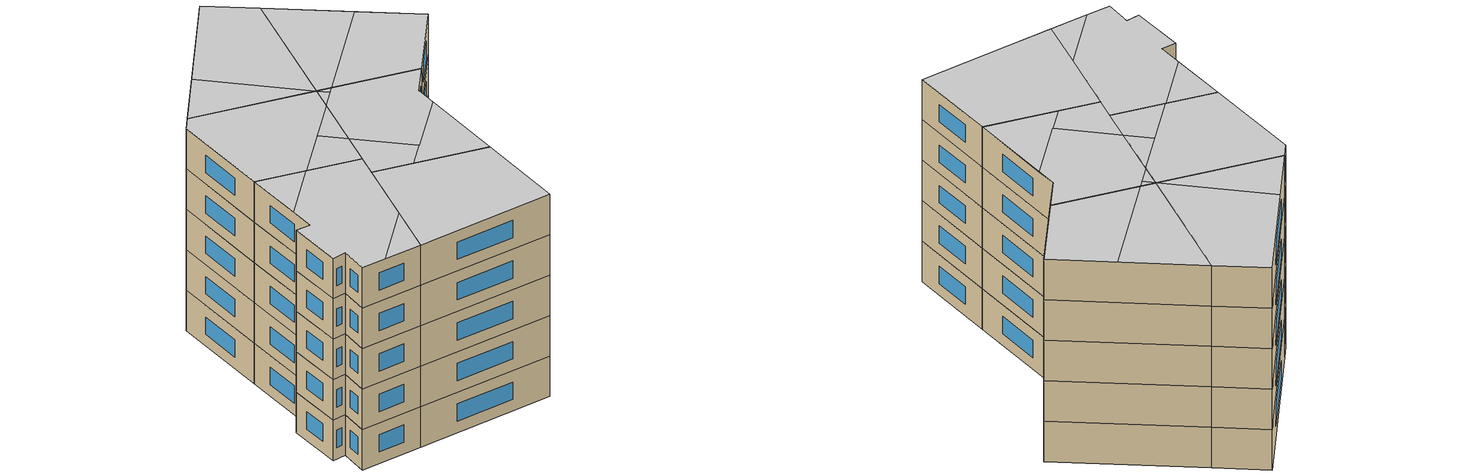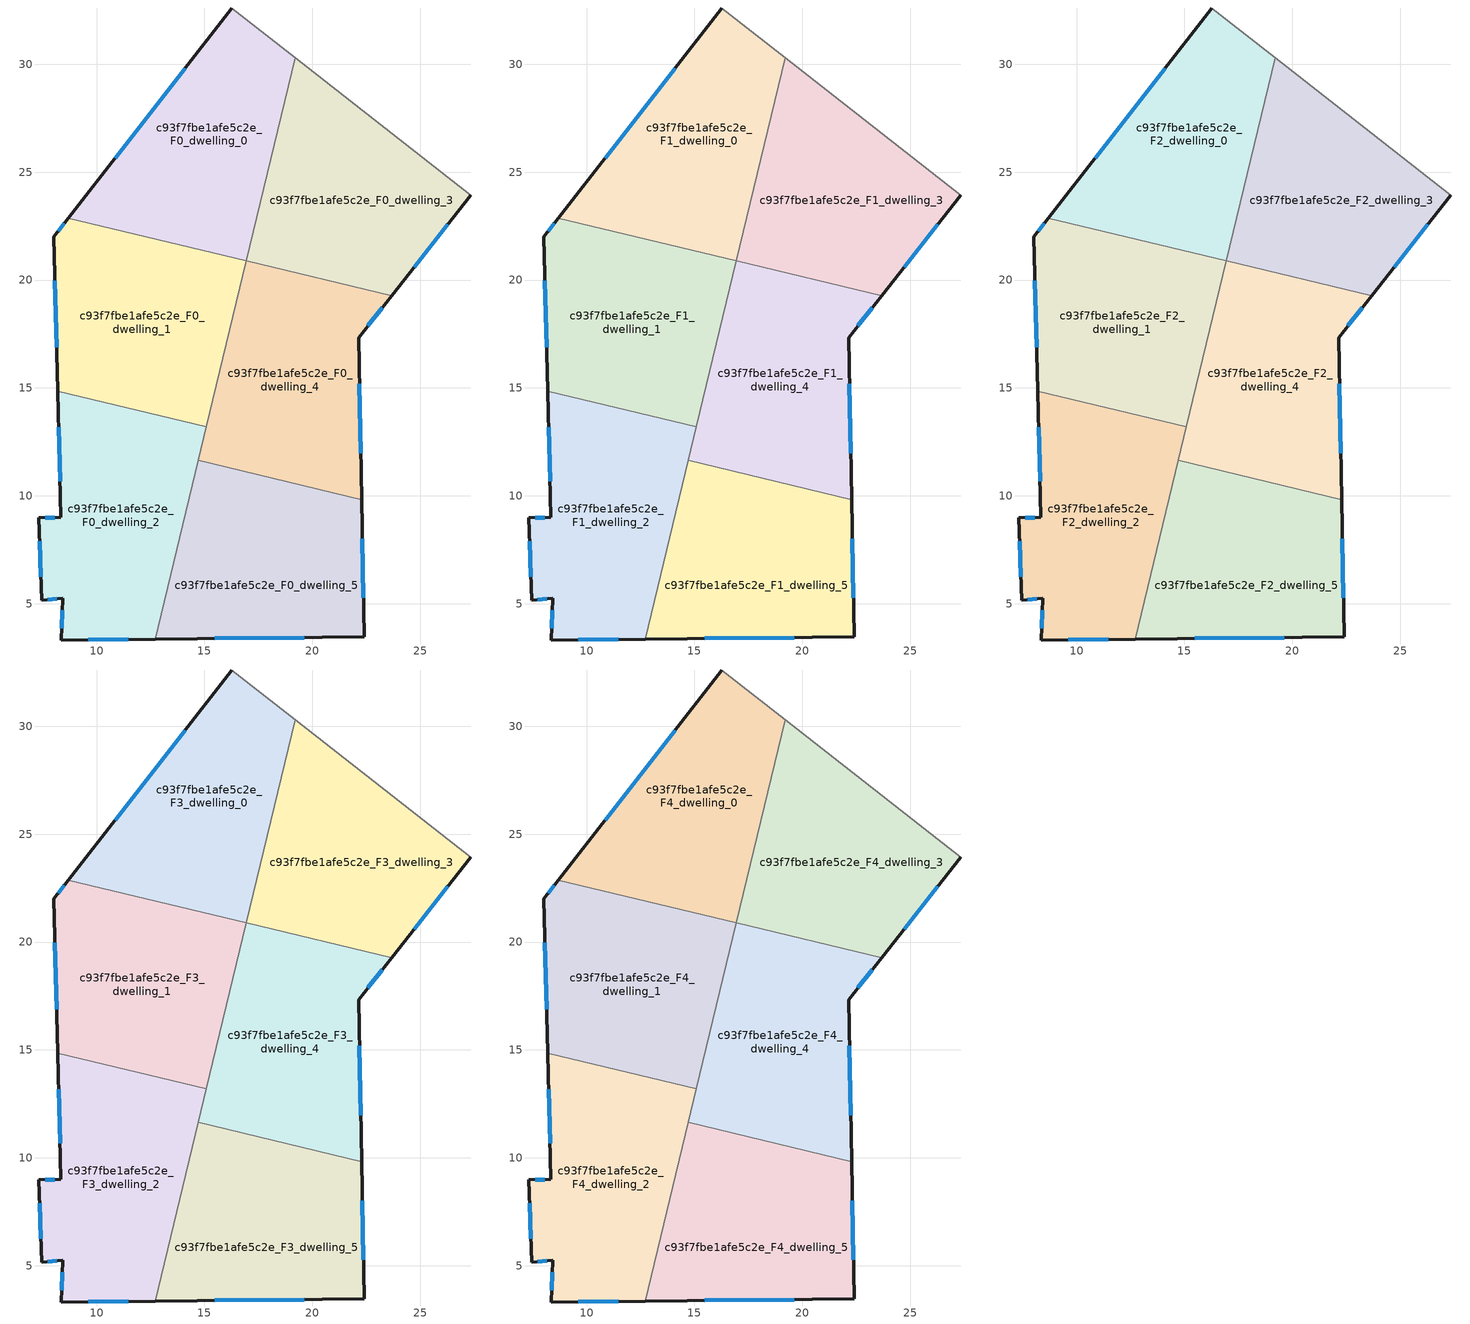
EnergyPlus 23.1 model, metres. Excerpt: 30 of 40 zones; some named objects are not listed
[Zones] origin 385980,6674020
c93f7fbe1afe5c2e_F0_dwelling_0
 floor ground (EU_floor_Construction): 19.2,30.3 16.93,20.89 8.7,22.87 16.26,32.6 z0
 wall outside (EU_wall_Construction): 16.26,32.6 8.7,22.87 z0:3
 wall to c93f7fbe1afe5c2e_F0_dwelling_1 (EU_wall_Construction): 8.7,22.87 16.93,20.89 z0:3
 wall adiabatic (EU_wall_Construction): 19.2,30.3 16.26,32.6 z0:3
 wall to c93f7fbe1afe5c2e_F0_dwelling_3 (EU_wall_Construction): 16.94,20.9 19.2,30.3 z0:3
 window (EU_Window_Construction): 14.1,29.82 10.86,25.65 z0.86:2.14
c93f7fbe1afe5c2e_F0_dwelling_1
 floor ground (EU_floor_Construction): 16.93,20.89 15.08,13.19 8.2,14.85 8.02,22 8.7,22.87 z0
 wall outside (EU_wall_Construction): 8.7,22.87 8.02,22 8.2,14.85 z0:3
 wall to c93f7fbe1afe5c2e_F0_dwelling_2 (EU_wall_Construction): 8.2,14.85 15.08,13.19 z0:3
 wall to c93f7fbe1afe5c2e_F0_dwelling_4 (EU_wall_Construction): 15.08,13.19 16.93,20.89 z0:3
 window (EU_Window_Construction): 8.08,19.96 8.15,16.89 / 8.51,22.62 8.22,22.25 z0.86:2.14
c93f7fbe1afe5c2e_F0_dwelling_2
 floor ground (EU_floor_Construction): 15.08,13.19 12.71,3.37 8.36,3.33 8.42,5.26 7.46,5.17 7.33,9 8.35,9 8.2,14.85 z0
 wall outside (EU_wall_Construction): 8.2,14.85 8.35,9 7.33,9 7.46,5.17 8.42,5.26 8.36,3.33 12.71,3.37 z0:3
 wall to c93f7fbe1afe5c2e_F0_dwelling_5 (EU_wall_Construction): 12.71,3.37 14.71,11.66 z0:3
 wall to c93f7fbe1afe5c2e_F0_dwelling_4 (EU_wall_Construction): 14.71,11.66 15.08,13.19 z0:3
 window (EU_Window_Construction): 9.61,3.34 11.47,3.36 / 8.41,4.71 8.38,3.88 / 7.73,5.2 8.15,5.23 / 7.37,7.9 7.42,6.27 / 8.06,9 7.62,9 / 8.25,13.18 8.31,10.67 z0.86:2.14
c93f7fbe1afe5c2e_F0_dwelling_3
 floor ground (EU_floor_Construction): 27.33,23.92 23.66,19.28 16.94,20.9 19.2,30.3 z0
 wall outside (EU_wall_Construction): 23.66,19.28 27.33,23.92 z0:3
 wall adiabatic (EU_wall_Construction): 27.33,23.92 19.2,30.3 z0:3
 wall to c93f7fbe1afe5c2e_F0_dwelling_4 (EU_wall_Construction): 16.94,20.9 23.66,19.28 z0:3
 window (EU_Window_Construction): 24.71,20.6 26.28,22.59 z0.86:2.14
c93f7fbe1afe5c2e_F0_dwelling_4
 floor ground (EU_floor_Construction): 23.66,19.28 22.14,17.33 22.28,9.83 14.71,11.66 16.94,20.9 z0
 wall outside (EU_wall_Construction): 22.28,9.83 22.14,17.33 23.66,19.28 z0:3
 wall to c93f7fbe1afe5c2e_F0_dwelling_5 (EU_wall_Construction): 14.71,11.66 22.28,9.83 z0:3
 window (EU_Window_Construction): 22.57,17.89 23.23,18.72 / 22.24,11.98 22.18,15.19 z0.86:2.14
c93f7fbe1afe5c2e_F0_dwelling_5
 floor ground (EU_floor_Construction): 22.28,9.83 22.4,3.47 12.71,3.37 14.71,11.66 z0
 wall outside (EU_wall_Construction): 12.71,3.37 22.4,3.47 22.28,9.83 z0:3
 window (EU_Window_Construction): 22.36,5.29 22.31,8.02 / 15.48,3.4 19.63,3.44 z0.86:2.14
c93f7fbe1afe5c2e_F1_dwelling_0
 floor to c93f7fbe1afe5c2e_F0_dwelling_0 (EU_floor_Construction): 19.2,30.3 16.93,20.89 8.7,22.87 16.26,32.6 z3
 wall outside (EU_wall_Construction): 16.26,32.6 8.7,22.87 z3:6
 wall to c93f7fbe1afe5c2e_F1_dwelling_1 (EU_wall_Construction): 8.7,22.87 16.93,20.89 z3:6
 wall adiabatic (EU_wall_Construction): 19.2,30.3 16.26,32.6 z3:6
 wall to c93f7fbe1afe5c2e_F1_dwelling_3 (EU_wall_Construction): 16.94,20.9 19.2,30.3 z3:6
 window (EU_Window_Construction): 14.1,29.82 10.86,25.65 z3.86:5.14
c93f7fbe1afe5c2e_F1_dwelling_1
 floor to c93f7fbe1afe5c2e_F0_dwelling_1 (EU_floor_Construction): 16.93,20.89 15.08,13.19 8.2,14.85 8.02,22 8.7,22.87 z3
 wall outside (EU_wall_Construction): 8.7,22.87 8.02,22 8.2,14.85 z3:6
 wall to c93f7fbe1afe5c2e_F1_dwelling_2 (EU_wall_Construction): 8.2,14.85 15.08,13.19 z3:6
 wall to c93f7fbe1afe5c2e_F1_dwelling_4 (EU_wall_Construction): 15.08,13.19 16.93,20.89 z3:6
 window (EU_Window_Construction): 8.08,19.96 8.15,16.89 / 8.51,22.62 8.22,22.25 z3.86:5.14
c93f7fbe1afe5c2e_F1_dwelling_2
 floor to c93f7fbe1afe5c2e_F0_dwelling_2 (EU_floor_Construction): 15.08,13.19 12.71,3.37 8.36,3.33 8.42,5.26 7.46,5.17 7.33,9 8.35,9 8.2,14.85 z3
 wall outside (EU_wall_Construction): 8.2,14.85 8.35,9 7.33,9 7.46,5.17 8.42,5.26 8.36,3.33 12.71,3.37 z3:6
 wall to c93f7fbe1afe5c2e_F1_dwelling_5 (EU_wall_Construction): 12.71,3.37 14.71,11.66 z3:6
 wall to c93f7fbe1afe5c2e_F1_dwelling_4 (EU_wall_Construction): 14.71,11.66 15.08,13.19 z3:6
 window (EU_Window_Construction): 9.61,3.34 11.47,3.36 / 8.41,4.71 8.38,3.88 / 7.73,5.2 8.15,5.23 / 7.37,7.9 7.42,6.27 / 8.06,9 7.62,9 / 8.25,13.18 8.31,10.67 z3.86:5.14
c93f7fbe1afe5c2e_F1_dwelling_3
 floor to c93f7fbe1afe5c2e_F0_dwelling_3 (EU_floor_Construction): 27.33,23.92 23.66,19.28 16.94,20.9 19.2,30.3 z3
 wall outside (EU_wall_Construction): 23.66,19.28 27.33,23.92 z3:6
 wall adiabatic (EU_wall_Construction): 27.33,23.92 19.2,30.3 z3:6
 wall to c93f7fbe1afe5c2e_F1_dwelling_4 (EU_wall_Construction): 16.94,20.9 23.66,19.28 z3:6
 window (EU_Window_Construction): 24.71,20.6 26.28,22.59 z3.86:5.14
c93f7fbe1afe5c2e_F1_dwelling_4
 floor to c93f7fbe1afe5c2e_F0_dwelling_4 (EU_floor_Construction): 23.66,19.28 22.14,17.33 22.28,9.83 14.71,11.66 16.94,20.9 z3
 wall outside (EU_wall_Construction): 22.28,9.83 22.14,17.33 23.66,19.28 z3:6
 wall to c93f7fbe1afe5c2e_F1_dwelling_5 (EU_wall_Construction): 14.71,11.66 22.28,9.83 z3:6
 window (EU_Window_Construction): 22.57,17.89 23.23,18.72 / 22.24,11.98 22.18,15.19 z3.86:5.14
c93f7fbe1afe5c2e_F1_dwelling_5
 floor to c93f7fbe1afe5c2e_F0_dwelling_5 (EU_floor_Construction): 22.28,9.83 22.4,3.47 12.71,3.37 14.71,11.66 z3
 wall outside (EU_wall_Construction): 12.71,3.37 22.4,3.47 22.28,9.83 z3:6
 window (EU_Window_Construction): 22.36,5.29 22.31,8.02 / 15.48,3.4 19.63,3.44 z3.86:5.14
c93f7fbe1afe5c2e_F2_dwelling_0
 floor to c93f7fbe1afe5c2e_F1_dwelling_0 (EU_floor_Construction): 19.2,30.3 16.93,20.89 8.7,22.87 16.26,32.6 z6
 wall outside (EU_wall_Construction): 16.26,32.6 8.7,22.87 z6:9
 wall to c93f7fbe1afe5c2e_F2_dwelling_1 (EU_wall_Construction): 8.7,22.87 16.93,20.89 z6:9
 wall adiabatic (EU_wall_Construction): 19.2,30.3 16.26,32.6 z6:9
 wall to c93f7fbe1afe5c2e_F2_dwelling_3 (EU_wall_Construction): 16.94,20.9 19.2,30.3 z6:9
 window (EU_Window_Construction): 14.1,29.82 10.86,25.65 z6.86:8.14
c93f7fbe1afe5c2e_F2_dwelling_1
 floor to c93f7fbe1afe5c2e_F1_dwelling_1 (EU_floor_Construction): 16.93,20.89 15.08,13.19 8.2,14.85 8.02,22 8.7,22.87 z6
 wall outside (EU_wall_Construction): 8.7,22.87 8.02,22 8.2,14.85 z6:9
 wall to c93f7fbe1afe5c2e_F2_dwelling_2 (EU_wall_Construction): 8.2,14.85 15.08,13.19 z6:9
 wall to c93f7fbe1afe5c2e_F2_dwelling_4 (EU_wall_Construction): 15.08,13.19 16.93,20.89 z6:9
 window (EU_Window_Construction): 8.08,19.96 8.15,16.89 / 8.51,22.62 8.22,22.25 z6.86:8.14
c93f7fbe1afe5c2e_F2_dwelling_2
 floor to c93f7fbe1afe5c2e_F1_dwelling_2 (EU_floor_Construction): 15.08,13.19 12.71,3.37 8.36,3.33 8.42,5.26 7.46,5.17 7.33,9 8.35,9 8.2,14.85 z6
 wall outside (EU_wall_Construction): 8.2,14.85 8.35,9 7.33,9 7.46,5.17 8.42,5.26 8.36,3.33 12.71,3.37 z6:9
 wall to c93f7fbe1afe5c2e_F2_dwelling_5 (EU_wall_Construction): 12.71,3.37 14.71,11.66 z6:9
 wall to c93f7fbe1afe5c2e_F2_dwelling_4 (EU_wall_Construction): 14.71,11.66 15.08,13.19 z6:9
 window (EU_Window_Construction): 9.61,3.34 11.47,3.36 / 8.41,4.71 8.38,3.88 / 7.73,5.2 8.15,5.23 / 7.37,7.9 7.42,6.27 / 8.06,9 7.62,9 / 8.25,13.18 8.31,10.67 z6.86:8.14
c93f7fbe1afe5c2e_F2_dwelling_3
 floor to c93f7fbe1afe5c2e_F1_dwelling_3 (EU_floor_Construction): 27.33,23.92 23.66,19.28 16.94,20.9 19.2,30.3 z6
 wall outside (EU_wall_Construction): 23.66,19.28 27.33,23.92 z6:9
 wall adiabatic (EU_wall_Construction): 27.33,23.92 19.2,30.3 z6:9
 wall to c93f7fbe1afe5c2e_F2_dwelling_4 (EU_wall_Construction): 16.94,20.9 23.66,19.28 z6:9
 window (EU_Window_Construction): 24.71,20.6 26.28,22.59 z6.86:8.14
c93f7fbe1afe5c2e_F2_dwelling_4
 floor to c93f7fbe1afe5c2e_F1_dwelling_4 (EU_floor_Construction): 23.66,19.28 22.14,17.33 22.28,9.83 14.71,11.66 16.94,20.9 z6
 wall outside (EU_wall_Construction): 22.28,9.83 22.14,17.33 23.66,19.28 z6:9
 wall to c93f7fbe1afe5c2e_F2_dwelling_5 (EU_wall_Construction): 14.71,11.66 22.28,9.83 z6:9
 window (EU_Window_Construction): 22.57,17.89 23.23,18.72 / 22.24,11.98 22.18,15.19 z6.86:8.14
c93f7fbe1afe5c2e_F2_dwelling_5
 floor to c93f7fbe1afe5c2e_F1_dwelling_5 (EU_floor_Construction): 22.28,9.83 22.4,3.47 12.71,3.37 14.71,11.66 z6
 wall outside (EU_wall_Construction): 12.71,3.37 22.4,3.47 22.28,9.83 z6:9
 window (EU_Window_Construction): 22.36,5.29 22.31,8.02 / 15.48,3.4 19.63,3.44 z6.86:8.14
c93f7fbe1afe5c2e_F3_dwelling_0
 floor to c93f7fbe1afe5c2e_F2_dwelling_0 (EU_floor_Construction): 19.2,30.3 16.93,20.89 8.7,22.87 16.26,32.6 z9
 wall outside (EU_wall_Construction): 16.26,32.6 8.7,22.87 z9:12
 wall to c93f7fbe1afe5c2e_F3_dwelling_1 (EU_wall_Construction): 8.7,22.87 16.93,20.89 z9:12
 wall adiabatic (EU_wall_Construction): 19.2,30.3 16.26,32.6 z9:12
 wall to c93f7fbe1afe5c2e_F3_dwelling_3 (EU_wall_Construction): 16.94,20.9 19.2,30.3 z9:12
 window (EU_Window_Construction): 14.1,29.82 10.86,25.65 z9.86:11.14
c93f7fbe1afe5c2e_F3_dwelling_1
 floor to c93f7fbe1afe5c2e_F2_dwelling_1 (EU_floor_Construction): 16.93,20.89 15.08,13.19 8.2,14.85 8.02,22 8.7,22.87 z9
 wall outside (EU_wall_Construction): 8.7,22.87 8.02,22 8.2,14.85 z9:12
 wall to c93f7fbe1afe5c2e_F3_dwelling_2 (EU_wall_Construction): 8.2,14.85 15.08,13.19 z9:12
 wall to c93f7fbe1afe5c2e_F3_dwelling_4 (EU_wall_Construction): 15.08,13.19 16.93,20.89 z9:12
 window (EU_Window_Construction): 8.08,19.96 8.15,16.89 / 8.51,22.62 8.22,22.25 z9.86:11.14
c93f7fbe1afe5c2e_F3_dwelling_2
 floor to c93f7fbe1afe5c2e_F2_dwelling_2 (EU_floor_Construction): 15.08,13.19 12.71,3.37 8.36,3.33 8.42,5.26 7.46,5.17 7.33,9 8.35,9 8.2,14.85 z9
 wall outside (EU_wall_Construction): 8.2,14.85 8.35,9 7.33,9 7.46,5.17 8.42,5.26 8.36,3.33 12.71,3.37 z9:12
 wall to c93f7fbe1afe5c2e_F3_dwelling_5 (EU_wall_Construction): 12.71,3.37 14.71,11.66 z9:12
 wall to c93f7fbe1afe5c2e_F3_dwelling_4 (EU_wall_Construction): 14.71,11.66 15.08,13.19 z9:12
 window (EU_Window_Construction): 9.61,3.34 11.47,3.36 / 8.41,4.71 8.38,3.88 / 7.73,5.2 8.15,5.23 / 7.37,7.9 7.42,6.27 / 8.06,9 7.62,9 / 8.25,13.18 8.31,10.67 z9.86:11.14
c93f7fbe1afe5c2e_F3_dwelling_3
 floor to c93f7fbe1afe5c2e_F2_dwelling_3 (EU_floor_Construction): 27.33,23.92 23.66,19.28 16.94,20.9 19.2,30.3 z9
 wall outside (EU_wall_Construction): 23.66,19.28 27.33,23.92 z9:12
 wall adiabatic (EU_wall_Construction): 27.33,23.92 19.2,30.3 z9:12
 wall to c93f7fbe1afe5c2e_F3_dwelling_4 (EU_wall_Construction): 16.94,20.9 23.66,19.28 z9:12
 window (EU_Window_Construction): 24.71,20.6 26.28,22.59 z9.86:11.14
c93f7fbe1afe5c2e_F3_dwelling_4
 floor to c93f7fbe1afe5c2e_F2_dwelling_4 (EU_floor_Construction): 23.66,19.28 22.14,17.33 22.28,9.83 14.71,11.66 16.94,20.9 z9
 wall outside (EU_wall_Construction): 22.28,9.83 22.14,17.33 23.66,19.28 z9:12
 wall to c93f7fbe1afe5c2e_F3_dwelling_5 (EU_wall_Construction): 14.71,11.66 22.28,9.83 z9:12
 window (EU_Window_Construction): 22.57,17.89 23.23,18.72 / 22.24,11.98 22.18,15.19 z9.86:11.14
c93f7fbe1afe5c2e_F3_dwelling_5
 floor to c93f7fbe1afe5c2e_F2_dwelling_5 (EU_floor_Construction): 22.28,9.83 22.4,3.47 12.71,3.37 14.71,11.66 z9
 wall outside (EU_wall_Construction): 12.71,3.37 22.4,3.47 22.28,9.83 z9:12
 window (EU_Window_Construction): 22.36,5.29 22.31,8.02 / 15.48,3.4 19.63,3.44 z9.86:11.14
c93f7fbe1afe5c2e_F4_dwelling_0
 floor to c93f7fbe1afe5c2e_F3_dwelling_0 (EU_floor_Construction): 19.2,30.3 16.93,20.89 8.7,22.87 16.26,32.6 z12
 wall outside (EU_wall_Construction): 16.26,32.6 8.7,22.87 z12:15
 wall to c93f7fbe1afe5c2e_F4_dwelling_1 (EU_wall_Construction): 8.7,22.87 16.93,20.89 z12:15
 wall adiabatic (EU_wall_Construction): 19.2,30.3 16.26,32.6 z12:15
 wall to c93f7fbe1afe5c2e_F4_dwelling_3 (EU_wall_Construction): 16.94,20.9 19.2,30.3 z12:15
 window (EU_Window_Construction): 14.1,29.82 10.86,25.65 z12.86:14.14
 ceiling to c93f7fbe1afe5c2e_F5_dwelling_0 (EU_floor_Construction): 16.93,20.89 19.2,30.3 16.26,32.6 11.35,26.28 z15
 ceiling to c93f7fbe1afe5c2e_F5_dwelling_1 (EU_floor_Construction): 16.93,20.89 11.35,26.28 8.7,22.87 z15
c93f7fbe1afe5c2e_F4_dwelling_1
 floor to c93f7fbe1afe5c2e_F3_dwelling_1 (EU_floor_Construction): 16.93,20.89 15.08,13.19 8.2,14.85 8.02,22 8.7,22.87 z12
 wall outside (EU_wall_Construction): 8.7,22.87 8.02,22 8.2,14.85 z12:15
 wall to c93f7fbe1afe5c2e_F4_dwelling_2 (EU_wall_Construction): 8.2,14.85 15.08,13.19 z12:15
 wall to c93f7fbe1afe5c2e_F4_dwelling_4 (EU_wall_Construction): 15.08,13.19 16.93,20.89 z12:15
 window (EU_Window_Construction): 8.08,19.96 8.15,16.89 / 8.51,22.62 8.22,22.25 z12.86:14.14
 ceiling to c93f7fbe1afe5c2e_F5_dwelling_1 (EU_floor_Construction): 16.53,19.22 16.93,20.89 8.7,22.87 8.02,22 8.2,14.85 11.53,14.05 z15
 ceiling to c93f7fbe1afe5c2e_F5_dwelling_3 (EU_floor_Construction): 15.08,13.19 15.63,15.46 14.22,16.83 11.53,14.05 z15
 ceiling to c93f7fbe1afe5c2e_F5_dwelling_2 (EU_floor_Construction): 15.63,15.46 16.53,19.22 14.22,16.83 z15
c93f7fbe1afe5c2e_F4_dwelling_2
 floor to c93f7fbe1afe5c2e_F3_dwelling_2 (EU_floor_Construction): 15.08,13.19 12.71,3.37 8.36,3.33 8.42,5.26 7.46,5.17 7.33,9 8.35,9 8.2,14.85 z12
 wall outside (EU_wall_Construction): 8.2,14.85 8.35,9 7.33,9 7.46,5.17 8.42,5.26 8.36,3.33 12.71,3.37 z12:15
 wall to c93f7fbe1afe5c2e_F4_dwelling_5 (EU_wall_Construction): 12.71,3.37 14.71,11.66 z12:15
 wall to c93f7fbe1afe5c2e_F4_dwelling_4 (EU_wall_Construction): 14.71,11.66 15.08,13.19 z12:15
 window (EU_Window_Construction): 9.61,3.34 11.47,3.36 / 8.41,4.71 8.38,3.88 / 7.73,5.2 8.15,5.23 / 7.37,7.9 7.42,6.27 / 8.06,9 7.62,9 / 8.25,13.18 8.31,10.67 z12.86:14.14
 ceiling to c93f7fbe1afe5c2e_F5_dwelling_3 (EU_floor_Construction): 13.6,7.03 15.08,13.19 11.53,14.05 8.31,10.72 8.35,9 7.33,9 7.46,5.17 8.42,5.26 8.36,3.33 10.03,3.34 z15
 ceiling to c93f7fbe1afe5c2e_F5_dwelling_1 (EU_floor_Construction): 8.31,10.72 11.53,14.05 8.2,14.85 z15
 ceiling to c93f7fbe1afe5c2e_F5_dwelling_4 (EU_floor_Construction): 12.71,3.37 13.6,7.03 10.03,3.34 z15
c93f7fbe1afe5c2e_F4_dwelling_3
 floor to c93f7fbe1afe5c2e_F3_dwelling_3 (EU_floor_Construction): 27.33,23.92 23.66,19.28 16.94,20.9 19.2,30.3 z12
 wall outside (EU_wall_Construction): 23.66,19.28 27.33,23.92 z12:15
 wall adiabatic (EU_wall_Construction): 27.33,23.92 19.2,30.3 z12:15
 wall to c93f7fbe1afe5c2e_F4_dwelling_4 (EU_wall_Construction): 16.94,20.9 23.66,19.28 z12:15
 window (EU_Window_Construction): 24.71,20.6 26.28,22.59 z12.86:14.14
 ceiling to c93f7fbe1afe5c2e_F5_dwelling_2 (EU_floor_Construction): 23.66,19.28 27.33,23.92 23.77,26.71 17.92,20.66 z15
 ceiling to c93f7fbe1afe5c2e_F5_dwelling_0 (EU_floor_Construction): 17.92,20.66 23.77,26.71 19.2,30.3 16.94,20.9 z15
c93f7fbe1afe5c2e_F4_dwelling_4
 floor to c93f7fbe1afe5c2e_F3_dwelling_4 (EU_floor_Construction): 23.66,19.28 22.14,17.33 22.28,9.83 14.71,11.66 16.94,20.9 z12
 wall outside (EU_wall_Construction): 22.28,9.83 22.14,17.33 23.66,19.28 z12:15
 wall to c93f7fbe1afe5c2e_F4_dwelling_5 (EU_wall_Construction): 14.71,11.66 22.28,9.83 z12:15
 window (EU_Window_Construction): 22.57,17.89 23.23,18.72 / 22.24,11.98 22.18,15.19 z12.86:14.14
 ceiling to c93f7fbe1afe5c2e_F5_dwelling_2 (EU_floor_Construction): 22.16,15.89 22.14,17.33 23.66,19.28 17.92,20.66 16.53,19.22 15.63,15.46 18.79,12.4 z15
 ceiling to c93f7fbe1afe5c2e_F5_dwelling_0 (EU_floor_Construction): 17.56,20.28 17.92,20.66 16.94,20.9 16.93,20.88 z15
 ceiling to c93f7fbe1afe5c2e_F5_dwelling_1 (EU_floor_Construction): 16.53,19.22 17.56,20.28 16.93,20.88 z15
 ceiling to c93f7fbe1afe5c2e_F5_dwelling_4 (EU_floor_Construction): 22.28,9.83 22.16,15.89 17.44,11 z15
 ceiling to c93f7fbe1afe5c2e_F5_dwelling_3 (EU_floor_Construction): 17.44,11 18.79,12.4 15.63,15.46 14.71,11.66 z15
c93f7fbe1afe5c2e_F4_dwelling_5
 floor to c93f7fbe1afe5c2e_F3_dwelling_5 (EU_floor_Construction): 22.28,9.83 22.4,3.47 12.71,3.37 14.71,11.66 z12
 wall outside (EU_wall_Construction): 12.71,3.37 22.4,3.47 22.28,9.83 z12:15
 window (EU_Window_Construction): 22.36,5.29 22.31,8.02 / 15.48,3.4 19.63,3.44 z12.86:14.14
 ceiling adiabatic (EU_roof_Construction): 22.4,3.47 22.28,9.83 14.71,11.66 12.71,3.37 z15
[Building]
EU S2 Campaign: North Axis=0; Terrain=City; Solar Distribution=FullExterior
[Site:Location]
Helsinki-Vantaa.AP: Latitude=60.317; Longitude=24.963; Time Zone=2; Elevation=54.6
[SizingPeriod:WeatherFileDays]
AnnualSizingPeriod: Begin Month=1; Begin Day of Month=1; End Month=12; End Day of Month=31; Day of Week for Start Day=Monday; Use Weather File Daylight Saving Period=No; Use Weather File Rain and Snow Indicators=No
[MATERIAL]
EU_InternalMass_Material: Roughness=MediumRough; Thickness=0.1; Conductivity=1; Density=1800; Specific Heat=900; Thermal Absorptance=0.9; Solar Absorptance=0.7; Visible Absorptance=0.7
[MATERIAL:NOMASS] Roughness=MediumRough; Thermal Absorptance=0.9; Solar Absorptance=0.7; Visible Absorptance=0.7
Name | Thermal Resistance
EU_wall_NoMass | 1.10183
EU_roof_NoMass; EU_floor_NoMass | 1.70606
[WINDOWMATERIAL:SIMPLEGLAZINGSYSTEM]
EU_Window_SimpleGlazing: UFactor=3.11035; Solar Heat Gain Coefficient=0.8; Visible Transmittance=0.8
[CONSTRUCTION]
EU_wall_Construction: EU_wall_NoMass
EU_roof_Construction: EU_roof_NoMass
EU_floor_Construction: EU_floor_NoMass
EU_Window_Construction: EU_Window_SimpleGlazing
EU_InternalMass_Construction: EU_InternalMass_Material
[ZONE] Type=1; Multiplier=1; Ceiling Height=autocalculate; Floor Area=autocalculate; Part of Total Floor Area=Yes
Name | Volume
c93f7fbe1afe5c2e_F0_dwelling_0; c93f7fbe1afe5c2e_F1_dwelling_0; c93f7fbe1afe5c2e_F2_dwelling_0; c93f7fbe1afe5c2e_F3_dwelling_0; c93f7fbe1afe5c2e_F4_dwelling_0 | 191.993
c93f7fbe1afe5c2e_F0_dwelling_1; c93f7fbe1afe5c2e_F1_dwelling_1; c93f7fbe1afe5c2e_F2_dwelling_1; c93f7fbe1afe5c2e_F3_dwelling_1; c93f7fbe1afe5c2e_F4_dwelling_1 | 192.016
c93f7fbe1afe5c2e_F0_dwelling_2; c93f7fbe1afe5c2e_F1_dwelling_2; c93f7fbe1afe5c2e_F2_dwelling_2; c93f7fbe1afe5c2e_F3_dwelling_2; c93f7fbe1afe5c2e_F4_dwelling_2 | 191.994
c93f7fbe1afe5c2e_F0_dwelling_3; c93f7fbe1afe5c2e_F1_dwelling_3; c93f7fbe1afe5c2e_F2_dwelling_3; c93f7fbe1afe5c2e_F3_dwelling_3; c93f7fbe1afe5c2e_F4_dwelling_3 | 192.011
c93f7fbe1afe5c2e_F0_dwelling_4; c93f7fbe1afe5c2e_F1_dwelling_4; c93f7fbe1afe5c2e_F2_dwelling_4; c93f7fbe1afe5c2e_F3_dwelling_4; c93f7fbe1afe5c2e_F4_dwelling_4 | 192.02
c93f7fbe1afe5c2e_F0_dwelling_5; c93f7fbe1afe5c2e_F1_dwelling_5; c93f7fbe1afe5c2e_F2_dwelling_5; c93f7fbe1afe5c2e_F3_dwelling_5; c93f7fbe1afe5c2e_F4_dwelling_5 | 192.008
[INTERNALMASS] Construction=EU_InternalMass_Construction
Name | Zone or ZoneList | Surface Area
c93f7fbe1afe5c2e_F0_dwelling_0_EU_InternalMass | c93f7fbe1afe5c2e_F0_dwelling_0 | 63.9976
c93f7fbe1afe5c2e_F0_dwelling_1_EU_InternalMass | c93f7fbe1afe5c2e_F0_dwelling_1 | 64.0054
c93f7fbe1afe5c2e_F0_dwelling_2_EU_InternalMass | c93f7fbe1afe5c2e_F0_dwelling_2 | 63.9974
c93f7fbe1afe5c2e_F0_dwelling_3_EU_InternalMass | c93f7fbe1afe5c2e_F0_dwelling_3 | 64.0033
c93f7fbe1afe5c2e_F0_dwelling_4_EU_InternalMass | c93f7fbe1afe5c2e_F0_dwelling_4 | 64.0062
c93f7fbe1afe5c2e_F0_dwelling_5_EU_InternalMass | c93f7fbe1afe5c2e_F0_dwelling_5 | 64.0026
c93f7fbe1afe5c2e_F1_dwelling_0_EU_InternalMass | c93f7fbe1afe5c2e_F1_dwelling_0 | 63.9976
c93f7fbe1afe5c2e_F1_dwelling_1_EU_InternalMass | c93f7fbe1afe5c2e_F1_dwelling_1 | 64.0054
c93f7fbe1afe5c2e_F1_dwelling_2_EU_InternalMass | c93f7fbe1afe5c2e_F1_dwelling_2 | 63.9974
c93f7fbe1afe5c2e_F1_dwelling_3_EU_InternalMass | c93f7fbe1afe5c2e_F1_dwelling_3 | 64.0033
c93f7fbe1afe5c2e_F1_dwelling_4_EU_InternalMass | c93f7fbe1afe5c2e_F1_dwelling_4 | 64.0062
c93f7fbe1afe5c2e_F1_dwelling_5_EU_InternalMass | c93f7fbe1afe5c2e_F1_dwelling_5 | 64.0026
c93f7fbe1afe5c2e_F2_dwelling_0_EU_InternalMass | c93f7fbe1afe5c2e_F2_dwelling_0 | 63.9976
c93f7fbe1afe5c2e_F2_dwelling_1_EU_InternalMass | c93f7fbe1afe5c2e_F2_dwelling_1 | 64.0054
c93f7fbe1afe5c2e_F2_dwelling_2_EU_InternalMass | c93f7fbe1afe5c2e_F2_dwelling_2 | 63.9974
c93f7fbe1afe5c2e_F2_dwelling_3_EU_InternalMass | c93f7fbe1afe5c2e_F2_dwelling_3 | 64.0033
c93f7fbe1afe5c2e_F2_dwelling_4_EU_InternalMass | c93f7fbe1afe5c2e_F2_dwelling_4 | 64.0062
c93f7fbe1afe5c2e_F2_dwelling_5_EU_InternalMass | c93f7fbe1afe5c2e_F2_dwelling_5 | 64.0026
c93f7fbe1afe5c2e_F3_dwelling_0_EU_InternalMass | c93f7fbe1afe5c2e_F3_dwelling_0 | 63.9976
c93f7fbe1afe5c2e_F3_dwelling_1_EU_InternalMass | c93f7fbe1afe5c2e_F3_dwelling_1 | 64.0054
c93f7fbe1afe5c2e_F3_dwelling_2_EU_InternalMass | c93f7fbe1afe5c2e_F3_dwelling_2 | 63.9974
c93f7fbe1afe5c2e_F3_dwelling_3_EU_InternalMass | c93f7fbe1afe5c2e_F3_dwelling_3 | 64.0033
c93f7fbe1afe5c2e_F3_dwelling_4_EU_InternalMass | c93f7fbe1afe5c2e_F3_dwelling_4 | 64.0062
c93f7fbe1afe5c2e_F3_dwelling_5_EU_InternalMass | c93f7fbe1afe5c2e_F3_dwelling_5 | 64.0026
c93f7fbe1afe5c2e_F4_dwelling_0_EU_InternalMass | c93f7fbe1afe5c2e_F4_dwelling_0 | 63.9976
c93f7fbe1afe5c2e_F4_dwelling_1_EU_InternalMass | c93f7fbe1afe5c2e_F4_dwelling_1 | 64.0054
c93f7fbe1afe5c2e_F4_dwelling_2_EU_InternalMass | c93f7fbe1afe5c2e_F4_dwelling_2 | 63.9974
c93f7fbe1afe5c2e_F4_dwelling_3_EU_InternalMass | c93f7fbe1afe5c2e_F4_dwelling_3 | 64.0033
c93f7fbe1afe5c2e_F4_dwelling_4_EU_InternalMass | c93f7fbe1afe5c2e_F4_dwelling_4 | 64.0062
c93f7fbe1afe5c2e_F4_dwelling_5_EU_InternalMass | c93f7fbe1afe5c2e_F4_dwelling_5 | 64.0026
[OTHEREQUIPMENT] Fuel Type=Electricity; Design Level Calculation Method=Watts/Area; Power per Zone Floor Area=1; Fraction Latent=0; Fraction Radiant=0; Fraction Lost=0; Carbon Dioxide Generation Rate=0; EndUse Subcategory=EU_Step8_InternalGains
Name | Zone or ZoneList or Space or SpaceList | Schedule
EU_Step8_InternalGain_c93f7fbe1afe5c2e_F0_dwelling_0_f000 | c93f7fbe1afe5c2e_F0_dwelling_0 | EU_Step8_GainSchedule_c93f7fbe1afe5c2e_F0_dwelling_0_f000
EU_Step8_InternalGain_c93f7fbe1afe5c2e_F0_dwelling_1_f000 | c93f7fbe1afe5c2e_F0_dwelling_1 | EU_Step8_GainSchedule_c93f7fbe1afe5c2e_F0_dwelling_1_f000
EU_Step8_InternalGain_c93f7fbe1afe5c2e_F0_dwelling_2_f000 | c93f7fbe1afe5c2e_F0_dwelling_2 | EU_Step8_GainSchedule_c93f7fbe1afe5c2e_F0_dwelling_2_f000
EU_Step8_InternalGain_c93f7fbe1afe5c2e_F0_dwelling_3_f000 | c93f7fbe1afe5c2e_F0_dwelling_3 | EU_Step8_GainSchedule_c93f7fbe1afe5c2e_F0_dwelling_3_f000
EU_Step8_InternalGain_c93f7fbe1afe5c2e_F0_dwelling_4_f000 | c93f7fbe1afe5c2e_F0_dwelling_4 | EU_Step8_GainSchedule_c93f7fbe1afe5c2e_F0_dwelling_4_f000
EU_Step8_InternalGain_c93f7fbe1afe5c2e_F0_dwelling_5_f000 | c93f7fbe1afe5c2e_F0_dwelling_5 | EU_Step8_GainSchedule_c93f7fbe1afe5c2e_F0_dwelling_5_f000
EU_Step8_InternalGain_c93f7fbe1afe5c2e_F1_dwelling_0_f000 | c93f7fbe1afe5c2e_F1_dwelling_0 | EU_Step8_GainSchedule_c93f7fbe1afe5c2e_F1_dwelling_0_f000
EU_Step8_InternalGain_c93f7fbe1afe5c2e_F1_dwelling_1_f000 | c93f7fbe1afe5c2e_F1_dwelling_1 | EU_Step8_GainSchedule_c93f7fbe1afe5c2e_F1_dwelling_1_f000
EU_Step8_InternalGain_c93f7fbe1afe5c2e_F1_dwelling_2_f000 | c93f7fbe1afe5c2e_F1_dwelling_2 | EU_Step8_GainSchedule_c93f7fbe1afe5c2e_F1_dwelling_2_f000
EU_Step8_InternalGain_c93f7fbe1afe5c2e_F1_dwelling_3_f000 | c93f7fbe1afe5c2e_F1_dwelling_3 | EU_Step8_GainSchedule_c93f7fbe1afe5c2e_F1_dwelling_3_f000
EU_Step8_InternalGain_c93f7fbe1afe5c2e_F1_dwelling_4_f000 | c93f7fbe1afe5c2e_F1_dwelling_4 | EU_Step8_GainSchedule_c93f7fbe1afe5c2e_F1_dwelling_4_f000
EU_Step8_InternalGain_c93f7fbe1afe5c2e_F1_dwelling_5_f000 | c93f7fbe1afe5c2e_F1_dwelling_5 | EU_Step8_GainSchedule_c93f7fbe1afe5c2e_F1_dwelling_5_f000
EU_Step8_InternalGain_c93f7fbe1afe5c2e_F2_dwelling_0_f000 | c93f7fbe1afe5c2e_F2_dwelling_0 | EU_Step8_GainSchedule_c93f7fbe1afe5c2e_F2_dwelling_0_f000
EU_Step8_InternalGain_c93f7fbe1afe5c2e_F2_dwelling_1_f000 | c93f7fbe1afe5c2e_F2_dwelling_1 | EU_Step8_GainSchedule_c93f7fbe1afe5c2e_F2_dwelling_1_f000
EU_Step8_InternalGain_c93f7fbe1afe5c2e_F2_dwelling_2_f000 | c93f7fbe1afe5c2e_F2_dwelling_2 | EU_Step8_GainSchedule_c93f7fbe1afe5c2e_F2_dwelling_2_f000
EU_Step8_InternalGain_c93f7fbe1afe5c2e_F2_dwelling_3_f000 | c93f7fbe1afe5c2e_F2_dwelling_3 | EU_Step8_GainSchedule_c93f7fbe1afe5c2e_F2_dwelling_3_f000
EU_Step8_InternalGain_c93f7fbe1afe5c2e_F2_dwelling_4_f000 | c93f7fbe1afe5c2e_F2_dwelling_4 | EU_Step8_GainSchedule_c93f7fbe1afe5c2e_F2_dwelling_4_f000
EU_Step8_InternalGain_c93f7fbe1afe5c2e_F2_dwelling_5_f000 | c93f7fbe1afe5c2e_F2_dwelling_5 | EU_Step8_GainSchedule_c93f7fbe1afe5c2e_F2_dwelling_5_f000
EU_Step8_InternalGain_c93f7fbe1afe5c2e_F3_dwelling_0_f000 | c93f7fbe1afe5c2e_F3_dwelling_0 | EU_Step8_GainSchedule_c93f7fbe1afe5c2e_F3_dwelling_0_f000
EU_Step8_InternalGain_c93f7fbe1afe5c2e_F3_dwelling_1_f000 | c93f7fbe1afe5c2e_F3_dwelling_1 | EU_Step8_GainSchedule_c93f7fbe1afe5c2e_F3_dwelling_1_f000
EU_Step8_InternalGain_c93f7fbe1afe5c2e_F3_dwelling_2_f000 | c93f7fbe1afe5c2e_F3_dwelling_2 | EU_Step8_GainSchedule_c93f7fbe1afe5c2e_F3_dwelling_2_f000
EU_Step8_InternalGain_c93f7fbe1afe5c2e_F3_dwelling_3_f000 | c93f7fbe1afe5c2e_F3_dwelling_3 | EU_Step8_GainSchedule_c93f7fbe1afe5c2e_F3_dwelling_3_f000
EU_Step8_InternalGain_c93f7fbe1afe5c2e_F3_dwelling_4_f000 | c93f7fbe1afe5c2e_F3_dwelling_4 | EU_Step8_GainSchedule_c93f7fbe1afe5c2e_F3_dwelling_4_f000
EU_Step8_InternalGain_c93f7fbe1afe5c2e_F3_dwelling_5_f000 | c93f7fbe1afe5c2e_F3_dwelling_5 | EU_Step8_GainSchedule_c93f7fbe1afe5c2e_F3_dwelling_5_f000
EU_Step8_InternalGain_c93f7fbe1afe5c2e_F4_dwelling_0_f000 | c93f7fbe1afe5c2e_F4_dwelling_0 | EU_Step8_GainSchedule_c93f7fbe1afe5c2e_F4_dwelling_0_f000
EU_Step8_InternalGain_c93f7fbe1afe5c2e_F4_dwelling_1_f000 | c93f7fbe1afe5c2e_F4_dwelling_1 | EU_Step8_GainSchedule_c93f7fbe1afe5c2e_F4_dwelling_1_f000
EU_Step8_InternalGain_c93f7fbe1afe5c2e_F4_dwelling_2_f000 | c93f7fbe1afe5c2e_F4_dwelling_2 | EU_Step8_GainSchedule_c93f7fbe1afe5c2e_F4_dwelling_2_f000
EU_Step8_InternalGain_c93f7fbe1afe5c2e_F4_dwelling_3_f000 | c93f7fbe1afe5c2e_F4_dwelling_3 | EU_Step8_GainSchedule_c93f7fbe1afe5c2e_F4_dwelling_3_f000
EU_Step8_InternalGain_c93f7fbe1afe5c2e_F4_dwelling_4_f000 | c93f7fbe1afe5c2e_F4_dwelling_4 | EU_Step8_GainSchedule_c93f7fbe1afe5c2e_F4_dwelling_4_f000
EU_Step8_InternalGain_c93f7fbe1afe5c2e_F4_dwelling_5_f000 | c93f7fbe1afe5c2e_F4_dwelling_5 | EU_Step8_GainSchedule_c93f7fbe1afe5c2e_F4_dwelling_5_f000
[ZONEVENTILATION:DESIGNFLOWRATE] Schedule=EU_AlwaysOn; Design Flow Rate Calculation Method=AirChanges/Hour; Air Changes per Hour=0.756316; Ventilation Type=Natural; Fan Pressure Rise=0; Fan Total Efficiency=1; Constant Term Coefficient=1; Temperature Term Coefficient=0; Velocity Term Coefficient=0; Velocity Squared Term Coefficient=0; Minimum Indoor Temperature=-100; Maximum Indoor Temperature=100; Delta Temperature=-100; Minimum Outdoor Temperature=-100; Maximum Outdoor Temperature=100; Maximum Wind Speed=40
Name | Zone or ZoneList or Space or SpaceList
EU_ConstantAir_c93f7fbe1afe5c2e_F0_dwelling_0 | c93f7fbe1afe5c2e_F0_dwelling_0
EU_ConstantAir_c93f7fbe1afe5c2e_F0_dwelling_1 | c93f7fbe1afe5c2e_F0_dwelling_1
EU_ConstantAir_c93f7fbe1afe5c2e_F0_dwelling_2 | c93f7fbe1afe5c2e_F0_dwelling_2
EU_ConstantAir_c93f7fbe1afe5c2e_F0_dwelling_3 | c93f7fbe1afe5c2e_F0_dwelling_3
EU_ConstantAir_c93f7fbe1afe5c2e_F0_dwelling_4 | c93f7fbe1afe5c2e_F0_dwelling_4
EU_ConstantAir_c93f7fbe1afe5c2e_F0_dwelling_5 | c93f7fbe1afe5c2e_F0_dwelling_5
EU_ConstantAir_c93f7fbe1afe5c2e_F1_dwelling_0 | c93f7fbe1afe5c2e_F1_dwelling_0
EU_ConstantAir_c93f7fbe1afe5c2e_F1_dwelling_1 | c93f7fbe1afe5c2e_F1_dwelling_1
EU_ConstantAir_c93f7fbe1afe5c2e_F1_dwelling_2 | c93f7fbe1afe5c2e_F1_dwelling_2
EU_ConstantAir_c93f7fbe1afe5c2e_F1_dwelling_3 | c93f7fbe1afe5c2e_F1_dwelling_3
EU_ConstantAir_c93f7fbe1afe5c2e_F1_dwelling_4 | c93f7fbe1afe5c2e_F1_dwelling_4
EU_ConstantAir_c93f7fbe1afe5c2e_F1_dwelling_5 | c93f7fbe1afe5c2e_F1_dwelling_5
EU_ConstantAir_c93f7fbe1afe5c2e_F2_dwelling_0 | c93f7fbe1afe5c2e_F2_dwelling_0
EU_ConstantAir_c93f7fbe1afe5c2e_F2_dwelling_1 | c93f7fbe1afe5c2e_F2_dwelling_1
EU_ConstantAir_c93f7fbe1afe5c2e_F2_dwelling_2 | c93f7fbe1afe5c2e_F2_dwelling_2
EU_ConstantAir_c93f7fbe1afe5c2e_F2_dwelling_3 | c93f7fbe1afe5c2e_F2_dwelling_3
EU_ConstantAir_c93f7fbe1afe5c2e_F2_dwelling_4 | c93f7fbe1afe5c2e_F2_dwelling_4
EU_ConstantAir_c93f7fbe1afe5c2e_F2_dwelling_5 | c93f7fbe1afe5c2e_F2_dwelling_5
EU_ConstantAir_c93f7fbe1afe5c2e_F3_dwelling_0 | c93f7fbe1afe5c2e_F3_dwelling_0
EU_ConstantAir_c93f7fbe1afe5c2e_F3_dwelling_1 | c93f7fbe1afe5c2e_F3_dwelling_1
EU_ConstantAir_c93f7fbe1afe5c2e_F3_dwelling_2 | c93f7fbe1afe5c2e_F3_dwelling_2
EU_ConstantAir_c93f7fbe1afe5c2e_F3_dwelling_3 | c93f7fbe1afe5c2e_F3_dwelling_3
EU_ConstantAir_c93f7fbe1afe5c2e_F3_dwelling_4 | c93f7fbe1afe5c2e_F3_dwelling_4
EU_ConstantAir_c93f7fbe1afe5c2e_F3_dwelling_5 | c93f7fbe1afe5c2e_F3_dwelling_5
EU_ConstantAir_c93f7fbe1afe5c2e_F4_dwelling_0 | c93f7fbe1afe5c2e_F4_dwelling_0
EU_ConstantAir_c93f7fbe1afe5c2e_F4_dwelling_1 | c93f7fbe1afe5c2e_F4_dwelling_1
EU_ConstantAir_c93f7fbe1afe5c2e_F4_dwelling_2 | c93f7fbe1afe5c2e_F4_dwelling_2
EU_ConstantAir_c93f7fbe1afe5c2e_F4_dwelling_3 | c93f7fbe1afe5c2e_F4_dwelling_3
EU_ConstantAir_c93f7fbe1afe5c2e_F4_dwelling_4 | c93f7fbe1afe5c2e_F4_dwelling_4
EU_ConstantAir_c93f7fbe1afe5c2e_F4_dwelling_5 | c93f7fbe1afe5c2e_F4_dwelling_5
[HVACTEMPLATE:THERMOSTAT] Constant Heating Setpoint=20; Constant Cooling Setpoint=50
EU_HeatOnly_c93f7fbe1afe5c2e_F0_dwelling_0; EU_HeatOnly_c93f7fbe1afe5c2e_F0_dwelling_1; EU_HeatOnly_c93f7fbe1afe5c2e_F0_dwelling_2; EU_HeatOnly_c93f7fbe1afe5c2e_F0_dwelling_3; EU_HeatOnly_c93f7fbe1afe5c2e_F0_dwelling_4; EU_HeatOnly_c93f7fbe1afe5c2e_F0_dwelling_5; EU_HeatOnly_c93f7fbe1afe5c2e_F1_dwelling_0; EU_HeatOnly_c93f7fbe1afe5c2e_F1_dwelling_1; EU_HeatOnly_c93f7fbe1afe5c2e_F1_dwelling_2; EU_HeatOnly_c93f7fbe1afe5c2e_F1_dwelling_3; EU_HeatOnly_c93f7fbe1afe5c2e_F1_dwelling_4; EU_HeatOnly_c93f7fbe1afe5c2e_F1_dwelling_5; EU_HeatOnly_c93f7fbe1afe5c2e_F2_dwelling_0; EU_HeatOnly_c93f7fbe1afe5c2e_F2_dwelling_1; EU_HeatOnly_c93f7fbe1afe5c2e_F2_dwelling_2; EU_HeatOnly_c93f7fbe1afe5c2e_F2_dwelling_3; EU_HeatOnly_c93f7fbe1afe5c2e_F2_dwelling_4; EU_HeatOnly_c93f7fbe1afe5c2e_F2_dwelling_5; EU_HeatOnly_c93f7fbe1afe5c2e_F3_dwelling_0; EU_HeatOnly_c93f7fbe1afe5c2e_F3_dwelling_1
[HVACTEMPLATE:ZONE:IDEALLOADSAIRSYSTEM] System Availability Schedule=EU_AlwaysOn; Maximum Heating Supply Air Temperature=50; Minimum Cooling Supply Air Temperature=13; Maximum Heating Supply Air Humidity Ratio=0.0156; Minimum Cooling Supply Air Humidity Ratio=0.0077; Heating Limit=NoLimit; Cooling Limit=NoLimit; Heating Availability Schedule=EU_AlwaysOn; Cooling Availability Schedule=EU_CoolingOff; Dehumidification Control Type=ConstantSensibleHeatRatio; Cooling Sensible Heat Ratio=0.7; Dehumidification Setpoint=60; Humidification Control Type=None; Humidification Setpoint=30; Outdoor Air Method=None; Outdoor Air Flow Rate per Person=0.00944; Outdoor Air Flow Rate per Zone Floor Area=0; Outdoor Air Flow Rate per Zone=0; Demand Controlled Ventilation Type=None; Outdoor Air Economizer Type=NoEconomizer; Heat Recovery Type=None; Sensible Heat Recovery Effectiveness=0.7; Latent Heat Recovery Effectiveness=0.65
Name | Template Thermostat
c93f7fbe1afe5c2e_F0_dwelling_0 | EU_HeatOnly_c93f7fbe1afe5c2e_F0_dwelling_0
c93f7fbe1afe5c2e_F0_dwelling_1 | EU_HeatOnly_c93f7fbe1afe5c2e_F0_dwelling_1
c93f7fbe1afe5c2e_F0_dwelling_2 | EU_HeatOnly_c93f7fbe1afe5c2e_F0_dwelling_2
c93f7fbe1afe5c2e_F0_dwelling_3 | EU_HeatOnly_c93f7fbe1afe5c2e_F0_dwelling_3
c93f7fbe1afe5c2e_F0_dwelling_4 | EU_HeatOnly_c93f7fbe1afe5c2e_F0_dwelling_4
c93f7fbe1afe5c2e_F0_dwelling_5 | EU_HeatOnly_c93f7fbe1afe5c2e_F0_dwelling_5
c93f7fbe1afe5c2e_F1_dwelling_0 | EU_HeatOnly_c93f7fbe1afe5c2e_F1_dwelling_0
c93f7fbe1afe5c2e_F1_dwelling_1 | EU_HeatOnly_c93f7fbe1afe5c2e_F1_dwelling_1
c93f7fbe1afe5c2e_F1_dwelling_2 | EU_HeatOnly_c93f7fbe1afe5c2e_F1_dwelling_2
c93f7fbe1afe5c2e_F1_dwelling_3 | EU_HeatOnly_c93f7fbe1afe5c2e_F1_dwelling_3
c93f7fbe1afe5c2e_F1_dwelling_4 | EU_HeatOnly_c93f7fbe1afe5c2e_F1_dwelling_4
c93f7fbe1afe5c2e_F1_dwelling_5 | EU_HeatOnly_c93f7fbe1afe5c2e_F1_dwelling_5
c93f7fbe1afe5c2e_F2_dwelling_0 | EU_HeatOnly_c93f7fbe1afe5c2e_F2_dwelling_0
c93f7fbe1afe5c2e_F2_dwelling_1 | EU_HeatOnly_c93f7fbe1afe5c2e_F2_dwelling_1
c93f7fbe1afe5c2e_F2_dwelling_2 | EU_HeatOnly_c93f7fbe1afe5c2e_F2_dwelling_2
c93f7fbe1afe5c2e_F2_dwelling_3 | EU_HeatOnly_c93f7fbe1afe5c2e_F2_dwelling_3
c93f7fbe1afe5c2e_F2_dwelling_4 | EU_HeatOnly_c93f7fbe1afe5c2e_F2_dwelling_4
c93f7fbe1afe5c2e_F2_dwelling_5 | EU_HeatOnly_c93f7fbe1afe5c2e_F2_dwelling_5
c93f7fbe1afe5c2e_F3_dwelling_0 | EU_HeatOnly_c93f7fbe1afe5c2e_F3_dwelling_0
c93f7fbe1afe5c2e_F3_dwelling_1 | EU_HeatOnly_c93f7fbe1afe5c2e_F3_dwelling_1
c93f7fbe1afe5c2e_F3_dwelling_2 | EU_HeatOnly_c93f7fbe1afe5c2e_F3_dwelling_2
c93f7fbe1afe5c2e_F3_dwelling_3 | EU_HeatOnly_c93f7fbe1afe5c2e_F3_dwelling_3
c93f7fbe1afe5c2e_F3_dwelling_4 | EU_HeatOnly_c93f7fbe1afe5c2e_F3_dwelling_4
c93f7fbe1afe5c2e_F3_dwelling_5 | EU_HeatOnly_c93f7fbe1afe5c2e_F3_dwelling_5
c93f7fbe1afe5c2e_F4_dwelling_0 | EU_HeatOnly_c93f7fbe1afe5c2e_F4_dwelling_0
c93f7fbe1afe5c2e_F4_dwelling_1 | EU_HeatOnly_c93f7fbe1afe5c2e_F4_dwelling_1
c93f7fbe1afe5c2e_F4_dwelling_2 | EU_HeatOnly_c93f7fbe1afe5c2e_F4_dwelling_2
c93f7fbe1afe5c2e_F4_dwelling_3 | EU_HeatOnly_c93f7fbe1afe5c2e_F4_dwelling_3
c93f7fbe1afe5c2e_F4_dwelling_4 | EU_HeatOnly_c93f7fbe1afe5c2e_F4_dwelling_4
c93f7fbe1afe5c2e_F4_dwelling_5 | EU_HeatOnly_c93f7fbe1afe5c2e_F4_dwelling_5
[SIZING:ZONE] Zone Cooling Design Supply Air Temperature Input Method=SupplyAirTemperature; Zone Cooling Design Supply Air Temperature=13; Zone Heating Design Supply Air Temperature Input Method=SupplyAirTemperature; Zone Heating Design Supply Air Temperature=50; Zone Cooling Design Supply Air Humidity Ratio=0.008; Zone Heating Design Supply Air Humidity Ratio=0.008; Cooling Design Air Flow Method=DesignDay; Cooling Design Air Flow Rate=0; Cooling Minimum Air Flow per Zone Floor Area=0.000762; Cooling Minimum Air Flow=0; Cooling Minimum Air Flow Fraction=0.2; Heating Design Air Flow Method=DesignDay; Heating Design Air Flow Rate=0; Heating Maximum Air Flow per Zone Floor Area=0.002032; Heating Maximum Air Flow=0.141576; Heating Maximum Air Flow Fraction=0.3; Account for Dedicated Outdoor Air System=No; Dedicated Outdoor Air System Control Strategy=NeutralSupplyAir; Dedicated Outdoor Air Low Setpoint Temperature for Design=autosize; Dedicated Outdoor Air High Setpoint Temperature for Design=autosize; Zone Load Sizing Method=Sensible Load Only No Latent Load; Zone Latent Cooling Design Supply Air Humidity Ratio Input Method=HumidityRatioDifference; Zone Cooling Design Supply Air Humidity Ratio Difference=0.005; Zone Latent Heating Design Supply Air Humidity Ratio Input Method=HumidityRatioDifference; Zone Humidification Design Supply Air Humidity Ratio Difference=0.005
c93f7fbe1afe5c2e_F0_dwelling_0; c93f7fbe1afe5c2e_F0_dwelling_1; c93f7fbe1afe5c2e_F0_dwelling_2; c93f7fbe1afe5c2e_F0_dwelling_3; c93f7fbe1afe5c2e_F0_dwelling_4; c93f7fbe1afe5c2e_F0_dwelling_5; c93f7fbe1afe5c2e_F1_dwelling_0; c93f7fbe1afe5c2e_F1_dwelling_1; c93f7fbe1afe5c2e_F1_dwelling_2; c93f7fbe1afe5c2e_F1_dwelling_3; c93f7fbe1afe5c2e_F1_dwelling_4; c93f7fbe1afe5c2e_F1_dwelling_5; c93f7fbe1afe5c2e_F2_dwelling_0; c93f7fbe1afe5c2e_F2_dwelling_1; c93f7fbe1afe5c2e_F2_dwelling_2; c93f7fbe1afe5c2e_F2_dwelling_3; c93f7fbe1afe5c2e_F2_dwelling_4; c93f7fbe1afe5c2e_F2_dwelling_5; c93f7fbe1afe5c2e_F3_dwelling_0; c93f7fbe1afe5c2e_F3_dwelling_1; c93f7fbe1afe5c2e_F3_dwelling_2; c93f7fbe1afe5c2e_F3_dwelling_3; c93f7fbe1afe5c2e_F3_dwelling_4; c93f7fbe1afe5c2e_F3_dwelling_5; c93f7fbe1afe5c2e_F4_dwelling_0; c93f7fbe1afe5c2e_F4_dwelling_1; c93f7fbe1afe5c2e_F4_dwelling_2; c93f7fbe1afe5c2e_F4_dwelling_3; c93f7fbe1afe5c2e_F4_dwelling_4; c93f7fbe1afe5c2e_F4_dwelling_5
[SCHEDULE:CONSTANT]
Name | Hourly Value
EU_AlwaysOn | 1
EU_CoolingOff | 0
[SCHEDULE:FILE] Column Number=1; Rows to Skip at Top=0; Number of Hours of Data=8760; Column Separator=Comma; Interpolate to Timestep=No; Minutes per Item=60; Adjust Schedule for Daylight Savings=Yes
Name | File
EU_Step8_GainSchedule_c93f7fbe1afe5c2e_F0_dwelling_0_f000 | ../../schedules/c93f7fbe1afe5c2e/c93f7fbe1afe5c2e_F0_dwelling_0_f000_gain.csv
EU_Step8_GainSchedule_c93f7fbe1afe5c2e_F0_dwelling_1_f000 | ../../schedules/c93f7fbe1afe5c2e/c93f7fbe1afe5c2e_F0_dwelling_1_f000_gain.csv
EU_Step8_GainSchedule_c93f7fbe1afe5c2e_F0_dwelling_2_f000 | ../../schedules/c93f7fbe1afe5c2e/c93f7fbe1afe5c2e_F0_dwelling_2_f000_gain.csv
EU_Step8_GainSchedule_c93f7fbe1afe5c2e_F0_dwelling_3_f000 | ../../schedules/c93f7fbe1afe5c2e/c93f7fbe1afe5c2e_F0_dwelling_3_f000_gain.csv
EU_Step8_GainSchedule_c93f7fbe1afe5c2e_F0_dwelling_4_f000 | ../../schedules/c93f7fbe1afe5c2e/c93f7fbe1afe5c2e_F0_dwelling_4_f000_gain.csv
EU_Step8_GainSchedule_c93f7fbe1afe5c2e_F0_dwelling_5_f000 | ../../schedules/c93f7fbe1afe5c2e/c93f7fbe1afe5c2e_F0_dwelling_5_f000_gain.csv
EU_Step8_GainSchedule_c93f7fbe1afe5c2e_F1_dwelling_0_f000 | ../../schedules/c93f7fbe1afe5c2e/c93f7fbe1afe5c2e_F1_dwelling_0_f000_gain.csv
EU_Step8_GainSchedule_c93f7fbe1afe5c2e_F1_dwelling_1_f000 | ../../schedules/c93f7fbe1afe5c2e/c93f7fbe1afe5c2e_F1_dwelling_1_f000_gain.csv
EU_Step8_GainSchedule_c93f7fbe1afe5c2e_F1_dwelling_2_f000 | ../../schedules/c93f7fbe1afe5c2e/c93f7fbe1afe5c2e_F1_dwelling_2_f000_gain.csv
EU_Step8_GainSchedule_c93f7fbe1afe5c2e_F1_dwelling_3_f000 | ../../schedules/c93f7fbe1afe5c2e/c93f7fbe1afe5c2e_F1_dwelling_3_f000_gain.csv
EU_Step8_GainSchedule_c93f7fbe1afe5c2e_F1_dwelling_4_f000 | ../../schedules/c93f7fbe1afe5c2e/c93f7fbe1afe5c2e_F1_dwelling_4_f000_gain.csv
EU_Step8_GainSchedule_c93f7fbe1afe5c2e_F1_dwelling_5_f000 | ../../schedules/c93f7fbe1afe5c2e/c93f7fbe1afe5c2e_F1_dwelling_5_f000_gain.csv
EU_Step8_GainSchedule_c93f7fbe1afe5c2e_F2_dwelling_0_f000 | ../../schedules/c93f7fbe1afe5c2e/c93f7fbe1afe5c2e_F2_dwelling_0_f000_gain.csv
EU_Step8_GainSchedule_c93f7fbe1afe5c2e_F2_dwelling_1_f000 | ../../schedules/c93f7fbe1afe5c2e/c93f7fbe1afe5c2e_F2_dwelling_1_f000_gain.csv
EU_Step8_GainSchedule_c93f7fbe1afe5c2e_F2_dwelling_2_f000 | ../../schedules/c93f7fbe1afe5c2e/c93f7fbe1afe5c2e_F2_dwelling_2_f000_gain.csv
EU_Step8_GainSchedule_c93f7fbe1afe5c2e_F2_dwelling_3_f000 | ../../schedules/c93f7fbe1afe5c2e/c93f7fbe1afe5c2e_F2_dwelling_3_f000_gain.csv
EU_Step8_GainSchedule_c93f7fbe1afe5c2e_F2_dwelling_4_f000 | ../../schedules/c93f7fbe1afe5c2e/c93f7fbe1afe5c2e_F2_dwelling_4_f000_gain.csv
EU_Step8_GainSchedule_c93f7fbe1afe5c2e_F2_dwelling_5_f000 | ../../schedules/c93f7fbe1afe5c2e/c93f7fbe1afe5c2e_F2_dwelling_5_f000_gain.csv
EU_Step8_GainSchedule_c93f7fbe1afe5c2e_F3_dwelling_0_f000 | ../../schedules/c93f7fbe1afe5c2e/c93f7fbe1afe5c2e_F3_dwelling_0_f000_gain.csv
EU_Step8_GainSchedule_c93f7fbe1afe5c2e_F3_dwelling_1_f000 | ../../schedules/c93f7fbe1afe5c2e/c93f7fbe1afe5c2e_F3_dwelling_1_f000_gain.csv
EU_Step8_GainSchedule_c93f7fbe1afe5c2e_F3_dwelling_2_f000 | ../../schedules/c93f7fbe1afe5c2e/c93f7fbe1afe5c2e_F3_dwelling_2_f000_gain.csv
EU_Step8_GainSchedule_c93f7fbe1afe5c2e_F3_dwelling_3_f000 | ../../schedules/c93f7fbe1afe5c2e/c93f7fbe1afe5c2e_F3_dwelling_3_f000_gain.csv
EU_Step8_GainSchedule_c93f7fbe1afe5c2e_F3_dwelling_4_f000 | ../../schedules/c93f7fbe1afe5c2e/c93f7fbe1afe5c2e_F3_dwelling_4_f000_gain.csv
EU_Step8_GainSchedule_c93f7fbe1afe5c2e_F3_dwelling_5_f000 | ../../schedules/c93f7fbe1afe5c2e/c93f7fbe1afe5c2e_F3_dwelling_5_f000_gain.csv
EU_Step8_GainSchedule_c93f7fbe1afe5c2e_F4_dwelling_0_f000 | ../../schedules/c93f7fbe1afe5c2e/c93f7fbe1afe5c2e_F4_dwelling_0_f000_gain.csv
EU_Step8_GainSchedule_c93f7fbe1afe5c2e_F4_dwelling_1_f000 | ../../schedules/c93f7fbe1afe5c2e/c93f7fbe1afe5c2e_F4_dwelling_1_f000_gain.csv
EU_Step8_GainSchedule_c93f7fbe1afe5c2e_F4_dwelling_2_f000 | ../../schedules/c93f7fbe1afe5c2e/c93f7fbe1afe5c2e_F4_dwelling_2_f000_gain.csv
EU_Step8_GainSchedule_c93f7fbe1afe5c2e_F4_dwelling_3_f000 | ../../schedules/c93f7fbe1afe5c2e/c93f7fbe1afe5c2e_F4_dwelling_3_f000_gain.csv
EU_Step8_GainSchedule_c93f7fbe1afe5c2e_F4_dwelling_4_f000 | ../../schedules/c93f7fbe1afe5c2e/c93f7fbe1afe5c2e_F4_dwelling_4_f000_gain.csv
EU_Step8_GainSchedule_c93f7fbe1afe5c2e_F4_dwelling_5_f000 | ../../schedules/c93f7fbe1afe5c2e/c93f7fbe1afe5c2e_F4_dwelling_5_f000_gain.csv
